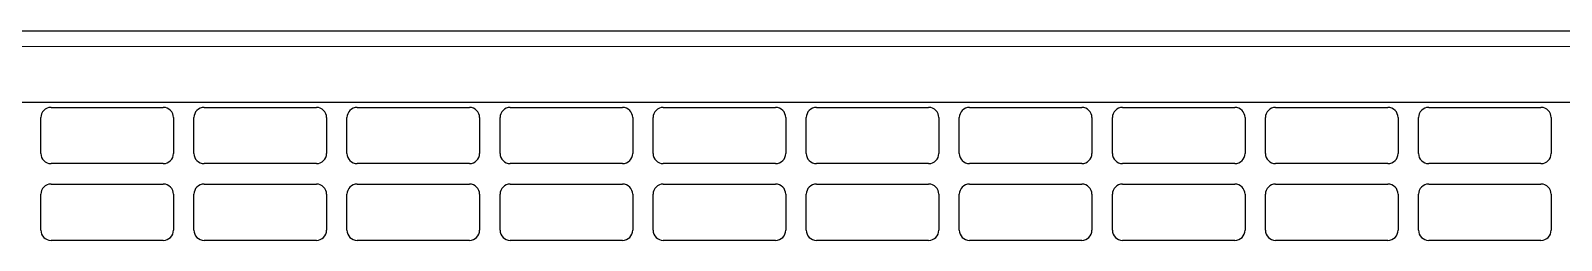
# Model space of a CAD drawing. Header units: millimetres. Extents: x -1039 to 1236, y -456 to 1988.
# Drawn here: x 608.2 to 908.2, y 1799.1 to 1840.1 of the extents above; entities that cross this region are included whole.
import ezdxf

# ---------------------------------------------------------------- set-up
doc = ezdxf.new("R2010")
doc.units = ezdxf.units.MM

msp = doc.modelspace()

# ---------------------------------------------------------------- linework, layer by layer
at = {"color": 7, "linetype": 'Continuous', "lineweight": 25}
for p, q in [((313.73, 1840.07), (1142.73, 1840.07)), ((313.73, 1826.07), (1142.73, 1826.07)), ((612.23, 1825.06), (634.23, 1825.06)), ((642.23, 1825.06), (664.23, 1825.06)), ((672.23, 1825.06), (694.23, 1825.06)), ((702.23, 1825.06), (724.23, 1825.06)), ((732.23, 1825.06), (754.23, 1825.06)), ((762.23, 1825.06), (784.23, 1825.06)), ((792.23, 1825.06), (814.23, 1825.06)), ((822.23, 1825.06), (844.23, 1825.06)), ((852.23, 1825.06), (874.23, 1825.06)), ((882.23, 1825.06), (904.23, 1825.06)), ((610.23, 1816.06), (610.23, 1823.06)), ((636.23, 1823.06), (636.23, 1816.06)), ((640.23, 1816.06), (640.23, 1823.06)), ((666.23, 1823.06), (666.23, 1816.06)), ((670.23, 1816.06), (670.23, 1823.06)), ((696.23, 1823.06), (696.23, 1816.06)), ((700.23, 1816.06), (700.23, 1823.06)), ((726.23, 1823.06), (726.23, 1816.06)), ((730.23, 1816.06), (730.23, 1823.06)), ((756.23, 1823.06), (756.23, 1816.06)), ((760.23, 1816.06), (760.23, 1823.06)), ((786.23, 1823.06), (786.23, 1816.06)), ((790.23, 1816.06), (790.23, 1823.06)), ((816.23, 1823.06), (816.23, 1816.06)), ((820.23, 1816.06), (820.23, 1823.06)), ((846.23, 1823.06), (846.23, 1816.06)), ((850.23, 1816.06), (850.23, 1823.06)), ((876.23, 1823.06), (876.23, 1816.06)), ((880.23, 1816.06), (880.23, 1823.06)), ((906.23, 1823.06), (906.23, 1816.06)), ((634.23, 1814.06), (612.23, 1814.06)), ((664.23, 1814.06), (642.23, 1814.06)), ((694.23, 1814.06), (672.23, 1814.06)), ((724.23, 1814.06), (702.23, 1814.06)), ((754.23, 1814.06), (732.23, 1814.06)), ((784.23, 1814.06), (762.23, 1814.06)), ((814.23, 1814.06), (792.23, 1814.06)), ((844.23, 1814.06), (822.23, 1814.06)), ((874.23, 1814.06), (852.23, 1814.06)), ((904.23, 1814.06), (882.23, 1814.06)), ((612.23, 1810.06), (634.23, 1810.06)), ((642.23, 1810.06), (664.23, 1810.06)), ((672.23, 1810.06), (694.23, 1810.06)), ((702.23, 1810.06), (724.23, 1810.06)), ((732.23, 1810.06), (754.23, 1810.06)), ((762.23, 1810.06), (784.23, 1810.06)), ((792.23, 1810.06), (814.23, 1810.06)), ((822.23, 1810.06), (844.23, 1810.06)), ((852.23, 1810.06), (874.23, 1810.06)), ((882.23, 1810.06), (904.23, 1810.06)), ((610.23, 1801.06), (610.23, 1808.06)), ((636.23, 1808.06), (636.23, 1801.06)), ((640.23, 1801.06), (640.23, 1808.06)), ((666.23, 1808.06), (666.23, 1801.06)), ((670.23, 1801.06), (670.23, 1808.06)), ((696.23, 1808.06), (696.23, 1801.06)), ((700.23, 1801.06), (700.23, 1808.06)), ((726.23, 1808.06), (726.23, 1801.06)), ((730.23, 1801.06), (730.23, 1808.06)), ((756.23, 1808.06), (756.23, 1801.06)), ((760.23, 1801.06), (760.23, 1808.06)), ((786.23, 1808.06), (786.23, 1801.06)), ((790.23, 1801.06), (790.23, 1808.06)), ((816.23, 1808.06), (816.23, 1801.06)), ((820.23, 1801.06), (820.23, 1808.06)), ((846.23, 1808.06), (846.23, 1801.06)), ((850.23, 1801.06), (850.23, 1808.06)), ((876.23, 1808.06), (876.23, 1801.06)), ((880.23, 1801.06), (880.23, 1808.06)), ((906.23, 1808.06), (906.23, 1801.06)), ((634.23, 1799.06), (612.23, 1799.06)), ((664.23, 1799.06), (642.23, 1799.06)), ((694.23, 1799.06), (672.23, 1799.06)), ((724.23, 1799.06), (702.23, 1799.06)), ((754.23, 1799.06), (732.23, 1799.06)), ((784.23, 1799.06), (762.23, 1799.06)), ((814.23, 1799.06), (792.23, 1799.06)), ((844.23, 1799.06), (822.23, 1799.06)), ((874.23, 1799.06), (852.23, 1799.06)), ((904.23, 1799.06), (882.23, 1799.06))]:
    msp.add_line(p, q, dxfattribs=at)
at = {"color": 8, "linetype": 'Continuous', "lineweight": 18}
msp.add_line((313.73, 1836.97), (1142.73, 1836.97), dxfattribs=at)
at = {"color": 7, "linetype": 'Continuous', "lineweight": 25}
for centre, start, end in [((612.23, 1823.06), 90, 180), ((634.23, 1823.06), 0, 90), ((642.23, 1823.06), 90, 180), ((664.23, 1823.06), 360, 90), ((672.23, 1823.06), 90, 180), ((694.23, 1823.06), 0, 90), ((702.23, 1823.06), 90, 180), ((724.23, 1823.06), 0, 90), ((732.23, 1823.06), 90, 180), ((754.23, 1823.06), 0, 90), ((762.23, 1823.06), 90, 180), ((784.23, 1823.06), 0, 90), ((792.23, 1823.06), 90, 180), ((814.23, 1823.06), 0, 90), ((822.23, 1823.06), 90, 180), ((844.23, 1823.06), 0, 90), ((852.23, 1823.06), 90, 180), ((874.23, 1823.06), 0, 90), ((882.23, 1823.06), 90, 180), ((904.23, 1823.06), 0, 90), ((612.23, 1816.06), 180, 270), ((634.23, 1816.06), 270, 0), ((642.23, 1816.06), 180, 270), ((664.23, 1816.06), 270, 0), ((672.23, 1816.06), 180, 270), ((694.23, 1816.06), 270, 0), ((702.23, 1816.06), 180, 270), ((724.23, 1816.06), 270, 0), ((732.23, 1816.06), 180, 270), ((754.23, 1816.06), 270, 0), ((762.23, 1816.06), 180, 270), ((784.23, 1816.06), 270, 0), ((792.23, 1816.06), 180, 270), ((814.23, 1816.06), 270, 0), ((822.23, 1816.06), 180, 270), ((844.23, 1816.06), 270, 0), ((852.23, 1816.06), 180, 270), ((874.23, 1816.06), 270, 0), ((882.23, 1816.06), 180, 270), ((904.23, 1816.06), 270, 0), ((612.23, 1808.06), 90, 180), ((634.23, 1808.06), 0, 90), ((642.23, 1808.06), 90, 180), ((664.23, 1808.06), 360, 90), ((672.23, 1808.06), 90, 180), ((694.23, 1808.06), 0, 90), ((702.23, 1808.06), 90, 180), ((724.23, 1808.06), 0, 90), ((732.23, 1808.06), 90, 180), ((754.23, 1808.06), 0, 90), ((762.23, 1808.06), 90, 180), ((784.23, 1808.06), 0, 90), ((792.23, 1808.06), 90, 180), ((814.23, 1808.06), 0, 90), ((822.23, 1808.06), 90, 180), ((844.23, 1808.06), 0, 90), ((852.23, 1808.06), 90, 180), ((874.23, 1808.06), 0, 90), ((882.23, 1808.06), 90, 180), ((904.23, 1808.06), 0, 90), ((612.23, 1801.06), 180, 270), ((634.23, 1801.06), 270, 0), ((642.23, 1801.06), 180, 270), ((664.23, 1801.06), 270, 0), ((672.23, 1801.06), 180, 270), ((694.23, 1801.06), 270, 0), ((702.23, 1801.06), 180, 270), ((724.23, 1801.06), 270, 0), ((732.23, 1801.06), 180, 270), ((754.23, 1801.06), 270, 0), ((762.23, 1801.06), 180, 270), ((784.23, 1801.06), 270, 0), ((792.23, 1801.06), 180, 270), ((814.23, 1801.06), 270, 0), ((822.23, 1801.06), 180, 270), ((844.23, 1801.06), 270, 0), ((852.23, 1801.06), 180, 270), ((874.23, 1801.06), 270, 0), ((882.23, 1801.06), 180, 270), ((904.23, 1801.06), 270, 0)]:
    msp.add_arc(centre, 2, start, end, dxfattribs=at)

doc.saveas('drawing.dxf')
